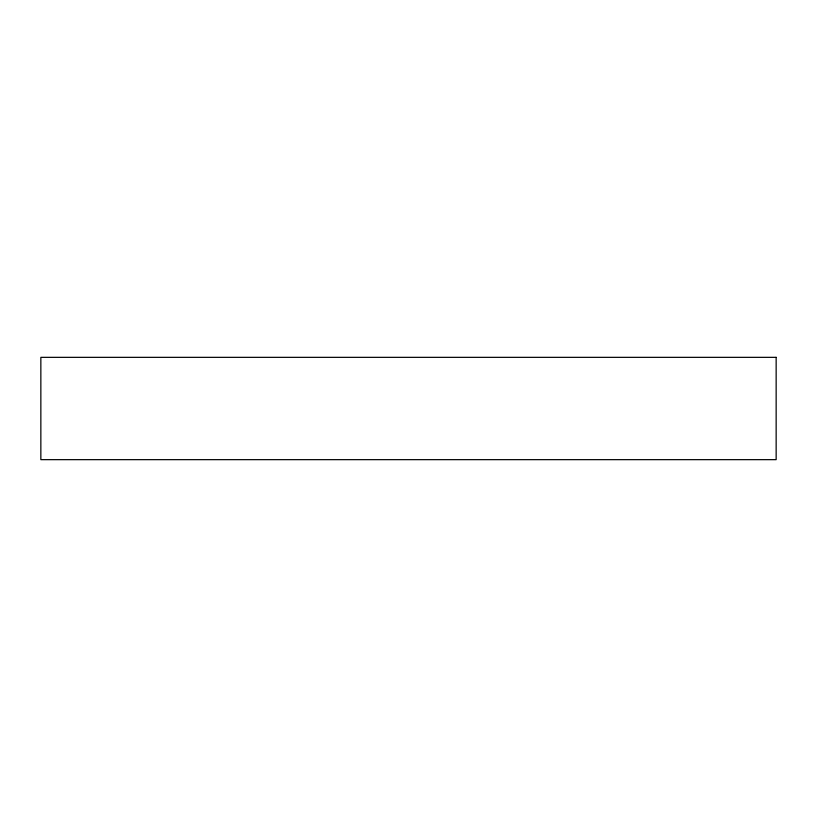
<?xml version="1.0" encoding="UTF-8"?>
<svg xmlns="http://www.w3.org/2000/svg" width="817" height="817" viewBox="0 0 817 817"><rect width="100%" height="100%" fill="white"/><g stroke="black" fill="none" stroke-linecap="round" stroke-linejoin="round"><path stroke-width="1.23" d="M776.15 357.346L40.85 357.346L40.85 459.654L776.15 459.654L776.15 357.346"/></g></svg>
